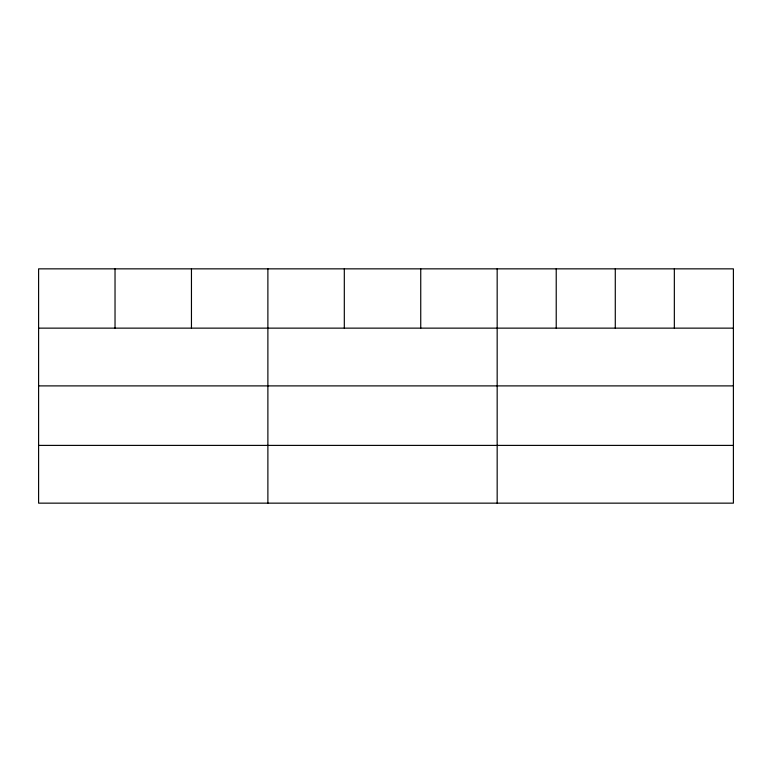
<?xml version="1.0" encoding="UTF-8"?>
<svg xmlns="http://www.w3.org/2000/svg" width="772" height="772" viewBox="0 0 772 772"><rect width="100%" height="100%" fill="white"/><g stroke="black" fill="none" stroke-linecap="round" stroke-linejoin="round"><path stroke-width="1.16" d="M733.4 385.894L733.4 268.849L38.6 268.849L38.6 503.151L733.4 503.151L733.4 385.894L38.6 385.894M38.6 328.139L733.4 328.139M38.6 445.396L733.4 445.396M674.342 268.849L674.342 328.139M615.284 268.849L615.284 328.139M556.226 268.849L556.226 328.139M497.168 268.849L497.168 503.151M420.74 268.849L420.74 328.139M344.312 268.849L344.312 328.139M267.884 268.849L267.884 503.151M191.456 268.849L191.456 328.139M115.028 268.849L115.028 328.139"/></g></svg>
